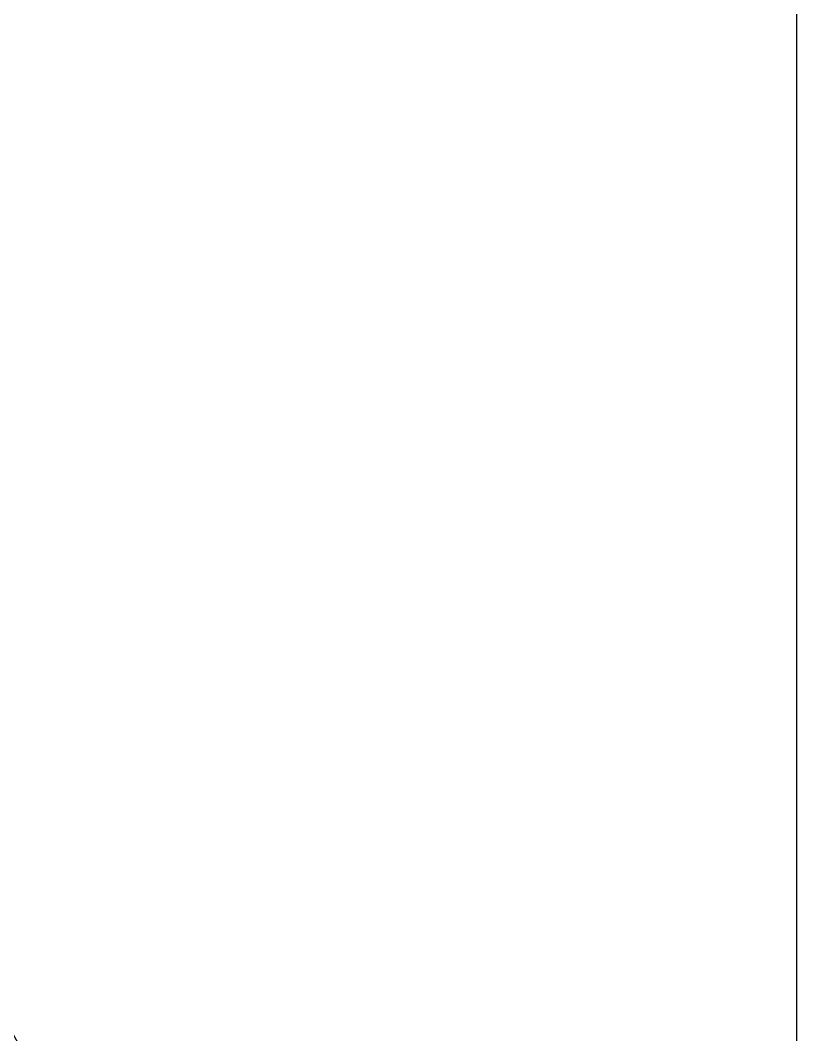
# Model space of a CAD drawing. Header units: metres. Extents: x 15788 to 16056, y 1027 to 1229.
# Drawn here: x 16043.71 to 16054.5, y 1043.52 to 1057.62 of the extents above; entities that cross this region are included whole.
import ezdxf

# ---------------------------------------------------------------- set-up
doc = ezdxf.new("R2010")
doc.units = ezdxf.units.M
for name, color, linetype in [('js_close', 100, 'Continuous'), ('kc_close', 5, 'Continuous'), ('kc_dw', 2, 'Continuous'), ('kc_gh', 4, 'Continuous'), ('kc_jt', 181, 'Continuous')]:
    doc.layers.add(name, color=color, linetype=linetype)

msp = doc.modelspace()

# ---------------------------------------------------------------- linework, layer by layer
at = {"layer": 'js_close', "flags": 128}
msp.add_lwpolyline([(16054.5, 1226.809, -0.24693), (15988.648, 1192.019), (15799.896, 1191.67, 0.230628), (15788.095, 1185.893, -0.08141), (15832.056, 1089.5), (15874.984, 1089.5), (15886.624, 1027.5), (16054.5, 1027.5)], format="xyb", close=True, dxfattribs=at)
at = {"layer": 'kc_close', "color": 3, "flags": 128}
msp.add_lwpolyline([(15832.056, 1089.5), (15874.984, 1089.5), (15886.624, 1027.5), (16054.5, 1027.5), (16054.5, 1226.809, -0.24693), (15988.648, 1192.019), (15799.896, 1191.67, 0.230628), (15788.095, 1185.893, -0.08141)], format="xyb", close=True, dxfattribs=at)
at = {"layer": 'kc_dw', "flags": 128}
msp.add_lwpolyline([(15898.787, 1138.426), (15932.523, 1089.437), (15933.82, 1089.03), (15939.8, 1078.87), (15975.054, 1027.5), (15980.904, 1027.5), (16023.09, 1045.38), (16033.324, 1048.766), (16040, 1052), (16043.421, 1043.853), (16052.721, 1027.5), (16054.5, 1027.5), (16054.5, 1057.848), (16033, 1103.6), (16035.432, 1104.497), (16034.97, 1105.58), (16053, 1114.12), (16054.5, 1114.803), (16054.5, 1118.795)], dxfattribs=at)
at = {"layer": 'kc_gh', "flags": 128}
msp.add_lwpolyline([(16054.5, 1226.809, -0.24693), (15988.648, 1192.019), (15799.896, 1191.67, 0.230628), (15788.095, 1185.893, -0.08141), (15832.056, 1089.5), (15874.984, 1089.5), (15886.624, 1027.5), (16054.5, 1027.5)], format="xyb", close=True, dxfattribs=at)
at = {"layer": 'kc_jt', "flags": 128}
msp.add_lwpolyline([(15898.787, 1138.426), (15932.523, 1089.437), (15933.82, 1089.03), (15939.8, 1078.87), (15975.054, 1027.5), (15980.904, 1027.5), (16023.09, 1045.38), (16033.324, 1048.766), (16040, 1052), (16043.421, 1043.853), (16052.721, 1027.5), (16054.5, 1027.5), (16054.5, 1057.848), (16033, 1103.6), (16035.432, 1104.497), (16034.97, 1105.58), (16053, 1114.12), (16054.5, 1114.803), (16054.5, 1118.795)], dxfattribs=at)

doc.saveas('drawing.dxf')
